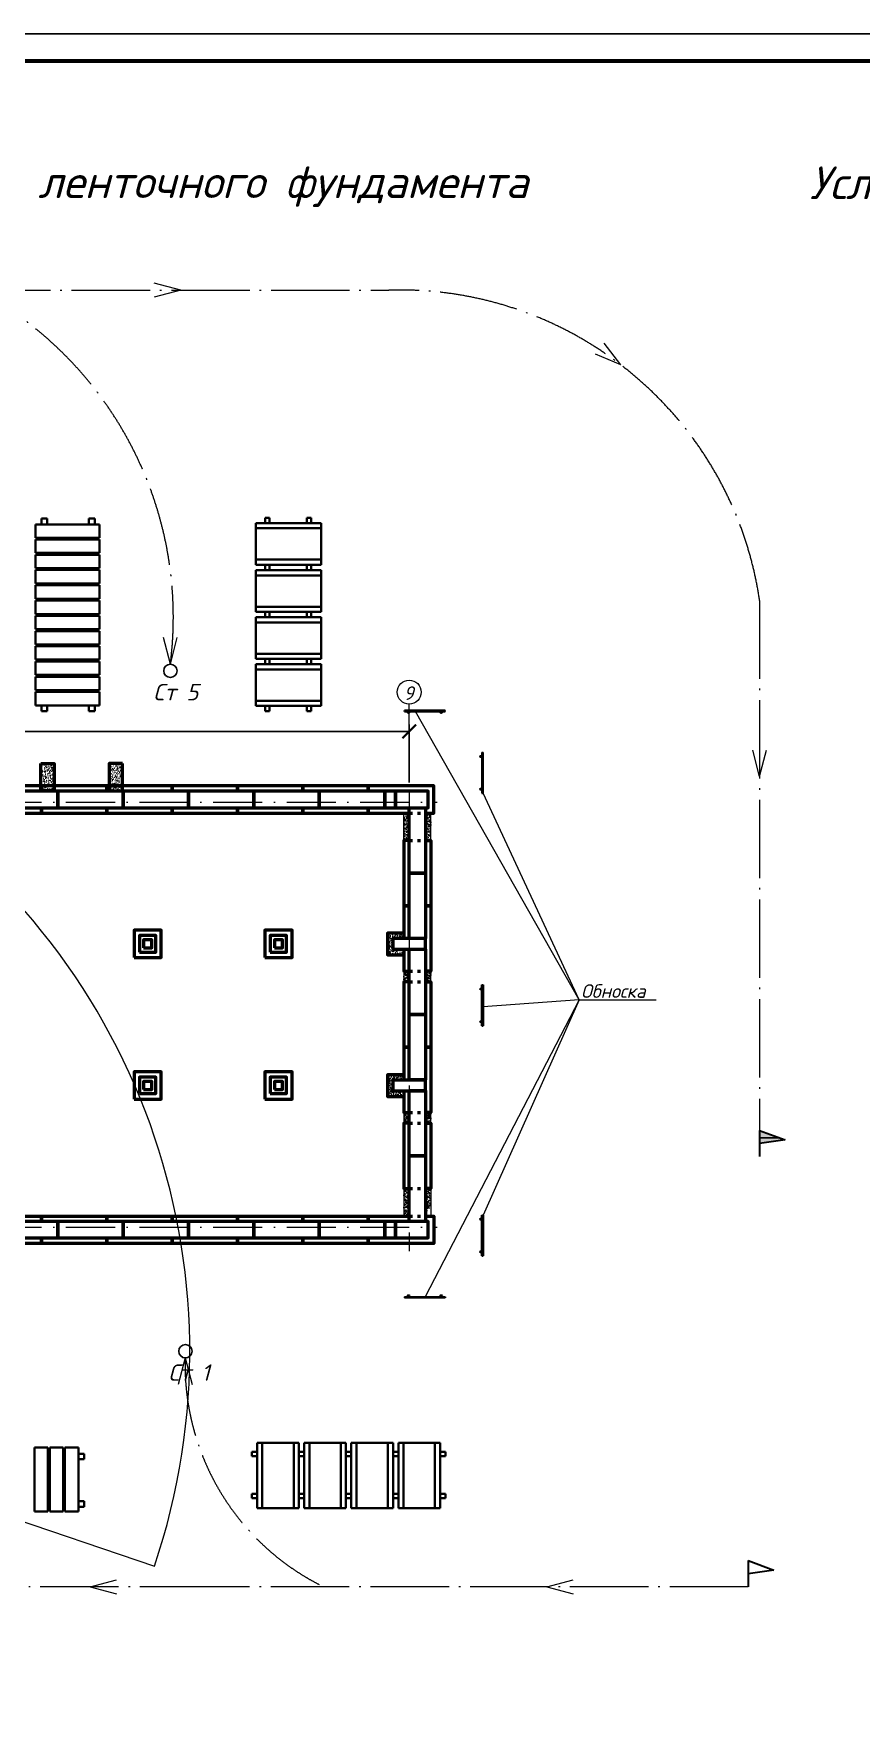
# Model space of a CAD drawing. Header units: millimetres. Extents: x 302528 to 620428, y -80391 to 59551.
# Drawn here: x 468183 to 483366, y 28498 to 59551 of the extents above; entities that cross this region are included whole.
import ezdxf
from ezdxf.enums import TextEntityAlignment as Align

# ---------------------------------------------------------------- set-up
doc = ezdxf.new("R2010")
doc.units = ezdxf.units.MM
doc.header["$MEASUREMENT"] = 0
for name, pattern in [('ACAD_ISO03W100', [30, 12, -18]), ('ACAD_ISO04W100', [30.5, 24, -3, 0.5, -3]), ('ACAD_ISO10W100', [18, 12, -3, 0, -3])]:
    doc.linetypes.add(name, pattern=pattern)
for name, color, linetype in [('1текст-мое', 2, 'Continuous'), ('Основная', 7, 'Continuous'), ('РАМКА', 7, 'Continuous'), ('Рамка и штамп', 194, 'Continuous'), ('сплошная тонкая', 2, 'Continuous')]:
    doc.layers.add(name, color=color, linetype=linetype)
for name, color, linetype, lineweight in [('Заливка', 183, 'Continuous', 9), ('контур', 90, 'Continuous', 30), ('Перегородки', 114, 'Continuous', 30), ('Размеры', 252, 'Continuous', 9), ('Фундамент', 245, 'Continuous', 50), ('Эксковатор', 1, 'Continuous', 30)]:
    doc.layers.add(name, color=color, linetype=linetype, lineweight=lineweight)
doc.styles.get("Standard").update_dxf_attribs({"font": 'isocpeui.ttf', "height": 300})
doc.styles.add('Италик', font='isocpeui.ttf')
doc.dimstyles.new('1-100', dxfattribs={"dimscale": 100, "dimtxt": 3, "dimasz": 2.5, "dimexe": 1.25, "dimexo": 0.625, "dimtad": 1, "dimdec": 0, "dimrnd": 5, "dimtxsty": 'Standard', "dimblk": 'ARCHTICK', "dimcen": 2.5, "dimadec": 0, "dimazin": 0, "dimtfac": 1, "dimtdec": 0, "dimtmove": 1, "dimatfit": 2, "dimfxl": 1, "dimarcsym": 0})
pattern_1 = [(37.5, (329625.802, -61958.122), (-1.600031, 48.941324), [0, -38.608, 0, -43.18, 0, -41.275]), (7.5, (329625.8, -61958.12), (44.952328, 71.68251), [0, -20.828, 0, -34.798, 0, -13.335]), (327.5, (329594.56, -61958.12), (79.099237, 0.143718), [0, -12.7, 0, -45.72, 0, -59.69]), (317.5, (329594.56, -61958.12), (76.355645, 22.292932), [0, -6.35, 0, -29.972, 0, -34.29])]
pattern_2 = [(140, (329625.8, -61958.12), (7.969543, 91.092334), [9.525, -104.775]), (85, (329625.8, -61958.12), (-95.52832, -17.621413), [7.62, -83.82]), (190.451, (329626.47, -61950.53), (-87.558344, 73.47125), [8.095, -89.045]), (136.1842, (329600.4, -61958.12), (21.021164, 135.53952), [14.2875, -157.1625]), (186.6356, (329602.15, -61946.83), (-123.71278, 118.70212), [12.1425, -133.5675]), (81.184, (329600.4, -61958.12), (-123.71256, 118.7023), [11.43, -125.73]), (111, (329606.75, -61945.42), (51.13276, 75.80744), [9.525, -104.775]), (56, (329606.75, -61945.42), (-92.093983, 30.901014), [7.62, -83.82]), (161.4514, (329611.01, -61939.105), (-40.96143, 106.708245), [8.095, -89.045]), (127.5, (329625.802, -61958.122), (-42.2775194, 1.5443016), [0, -82.804, 0, -85.09, 0, -84.1375]), (97.5, (329625.802, -61958.12), (-50.090287, 33.409831), [0, -48.514, 0, -80.899, 0, -32.0675]), (57.5, (329625.802, -61986.443), (2.864372, 67.7952976), [0, -31.75, 0, -99.06, 0, -131.445]), (47.5, (329625.8, -61999.143), (-12.713246, 74.06459), [0, -41.275, 0, -65.786, 0, -93.345])]

# ---------------------------------------------------------------- blocks, each defined once
blk = doc.blocks.new('_ArchTick')
at = {"color": 0, "const_width": 0.15}
blk.add_lwpolyline([(-0.5, -0.5), (0.5, 0.5)], dxfattribs=at)
blk = doc.blocks.new('*D345')
at = {"color": 0, "linetype": 'ByBlock', "lineweight": -2, "transparency": 16777216}
for p, q in [((494931, 36573), (495552, 35873)), ((490945, 31958), (495469, 35966)), ((490408, 32565), (491028, 31865))]:
    blk.add_line(p, q, dxfattribs=at)
at = {"layer": 'Defpoints', "color": 0, "linetype": 'ByBlock', "lineweight": 9, "transparency": 16777216}
for p in [(494890, 36620), (495469, 35966), (490366, 32612)]:
    blk.add_point(p, dxfattribs=at)
at = {"color": 0, "linetype": 'ByBlock', "lineweight": -2, "transparency": 16777216, "xscale": 250, "yscale": 250, "zscale": 250}
for p, rotation in [((495469, 35966), 41.5417763354136), ((490945, 31958), 221.5417763354136)]:
    blk.add_blockref('_ArchTick', p, dxfattribs=dict(at, rotation=rotation))
at = {"color": 0, "linetype": 'ByBlock', "lineweight": 9, "transparency": 16777216, "insert": (493083, 34103), "char_height": 300, "width": 73704.55, "attachment_point": 5, "rotation": 41.5418, "style": 'Италик'}
blk.add_mtext('{\\fISOCPEUR|b0|i0|c204|p34;\\H0.83333x;1200}', dxfattribs=at)
blk = doc.blocks.new('*D353')
at = {"color": 0, "linetype": 'ByBlock', "lineweight": -2, "transparency": 16777216}
for p, q in [((454221, 45806), (454221, 46869)), ((454221, 46744), (475071, 46744)), ((475071, 45806), (475071, 46869))]:
    blk.add_line(p, q, dxfattribs=at)
at = {"layer": 'Defpoints', "color": 0, "linetype": 'ByBlock', "lineweight": 9, "transparency": 16777216}
for p in [(475071, 46744), (454221, 45744), (475071, 45744)]:
    blk.add_point(p, dxfattribs=at)
at = {"color": 0, "linetype": 'ByBlock', "lineweight": -2, "transparency": 16777216, "xscale": 250, "yscale": 250, "zscale": 250, "rotation": 180}
blk.add_blockref('_ArchTick', (454221, 46744), dxfattribs=at)
at = {"color": 0, "linetype": 'ByBlock', "lineweight": -2, "transparency": 16777216, "xscale": 250, "yscale": 250, "zscale": 250}
blk.add_blockref('_ArchTick', (475071, 46744), dxfattribs=at)
at = {"color": 0, "linetype": 'ByBlock', "lineweight": 9, "transparency": 16777216, "insert": (463996, 46933), "char_height": 300, "attachment_point": 5, "style": 'Италик'}
blk.add_mtext('{\\H0.83333x;41700}', dxfattribs=at)

msp = doc.modelspace()

# ---------------------------------------------------------------- hatches: boundary and pattern name
at = {"layer": 'Заливка'}
h = msp.add_hatch(dxfattribs=at)
h.set_pattern_fill('AR-SAND', color=256, style=0)
h.set_pattern_definition(pattern_1)
h.paths.add_polyline_path([(474971.254, 44743.693), (475071.254, 44743.693), (475071.254, 45243.693), (474971.254, 45243.693)])
h.paths.add_polyline_path([(475371.254, 44743.693), (475471.254, 44743.693), (475471.254, 45243.693), (475371.254, 45243.693)])
h.paths.add_polyline_path([(475636.549, 44317.902), (475636.549, 45309.152), (475411.549, 45309.152), (475411.549, 44317.902)], flags=9)
h = msp.add_hatch(dxfattribs=at)
h.set_pattern_fill('AR-SAND', color=256, style=0)
h.set_pattern_definition(pattern_1)
h.paths.add_polyline_path([(474971.254, 42148.693), (475071.254, 42148.693), (475071.254, 42343.693), (474971.254, 42343.693)])
h.paths.add_polyline_path([(475471.254, 42343.693), (475371.254, 42343.693), (475371.254, 42148.693), (475471.254, 42148.693)])
h.paths.add_polyline_path([(474603.129, 42321.403), (475014.606, 42321.403), (475014.606, 42681.403), (474603.129, 42681.403)], flags=9)
h = msp.add_hatch(dxfattribs=at)
h.set_pattern_fill('AR-SAND', color=256, style=0)
h.set_pattern_definition(pattern_1)
h.paths.add_polyline_path([(475071.254, 39748.693), (474971.254, 39748.693), (474971.254, 39548.693), (475071.254, 39548.693)])
h.paths.add_polyline_path([(475371.254, 39548.693), (475471.254, 39548.693), (475471.254, 39748.693), (475371.254, 39748.693)])
h = msp.add_hatch(dxfattribs=at)
h.set_pattern_fill('AR-SAND', color=256, style=0)
h.set_pattern_definition(pattern_1)
h.paths.add_polyline_path([(475071.254, 38348.693), (474971.254, 38348.693), (474971.254, 37843.693), (475071.254, 37843.693)])
h.paths.add_polyline_path([(475471.254, 38348.693), (475371.254, 38348.693), (475371.254, 37871.577), (475423.026, 37996.598), (475471.254, 37996.598)])
h.paths.add_polyline_path([(475315.353, 38019.098), (476282.398, 38019.098), (476282.398, 38244.098), (475315.353, 38244.098)], flags=9)
at = {"layer": 'Перегородки', "linetype": 'ByBlock', "ltscale": 10}
msp.add_hatch(color=256, dxfattribs=at).paths.add_polyline_path([(481971.766, 39244.66), (481502.649, 39417.591), (481502.649, 39178.076)])
at = {"layer": 'Фундамент', "lineweight": 9}
h = msp.add_hatch(dxfattribs=at)
h.set_pattern_fill('AR-CONC', color=256, scale=0.5, angle=90, style=0)
h.set_pattern_definition(pattern_2)
h.paths.add_polyline_path([(468308.754, 45653.693), (468553.754, 45653.693), (468553.754, 46153.693), (468308.754, 46153.693)])
h.paths.add_polyline_path([(469808.754, 46153.693), (469563.754, 46153.693), (469563.754, 45653.693), (469808.754, 45653.693)])
h = msp.add_hatch(dxfattribs=at)
h.set_pattern_fill('AR-CONC', color=256, scale=0.5, angle=90, style=0)
h.set_pattern_definition(pattern_2)
h.paths.add_polyline_path([(474771.254, 42941.193), (474971.254, 42941.193), (474971.254, 43041.193), (474671.254, 43041.193), (474671.254, 42641.193), (474971.254, 42641.193), (474971.254, 42746.193), (474771.254, 42746.193)])
h = msp.add_hatch(dxfattribs=at)
h.set_pattern_fill('AR-CONC', color=256, scale=0.5, angle=90, style=0)
h.set_pattern_definition(pattern_2)
h.paths.add_polyline_path([(474771.254, 40341.193), (474971.254, 40341.193), (474971.254, 40441.193), (474671.254, 40441.193), (474671.254, 40041.193), (474971.254, 40041.193), (474971.254, 40146.193), (474771.254, 40146.193)])

# ---------------------------------------------------------------- linework, layer by layer
at = {"linetype": 'ACAD_ISO04W100', "lineweight": 9, "ltscale": 60}
for p, q in [((450575.996, 54844.46), (474695.44, 54844.46)), ((481502.649, 49149.685), (481502.649, 38938.561))]:
    msp.add_line(p, q, dxfattribs=at)
at = {"color": 0, "lineweight": 35}
for p, q in [((468424.647, 50652.378), (468324.308, 50652.378)), ((468324.308, 50652.378), (468324.308, 50545.273)), ((468424.647, 50545.273), (468424.647, 50652.378)), ((469300.938, 50652.378), (469193.91, 50652.378)), ((469193.91, 50652.378), (469193.91, 50545.273)), ((469300.938, 50545.273), (469300.938, 50652.378)), ((472507.396, 50667.039), (472425.529, 50667.039)), ((472425.529, 50667.039), (472425.529, 50568.124)), ((472507.396, 50568.124), (472507.396, 50667.039)), ((473272.529, 50667.039), (473195.508, 50667.039)), ((473195.508, 50667.039), (473195.508, 50568.124)), ((473272.529, 50568.124), (473272.529, 50667.039)), ((468210.591, 50297.592), (468210.591, 50545.273)), ((468210.591, 50545.273), (469384.553, 50545.273)), ((469384.553, 50545.273), (469384.553, 50297.592)), ((473456.746, 50568.124), (472258.776, 50568.124)), ((472258.776, 50568.124), (472258.776, 49803.197)), ((473456.746, 50473.124), (472258.776, 50473.124)), ((473456.746, 49803.197), (473456.746, 50568.124)), ((469384.553, 50297.592), (468210.591, 50297.592)), ((468210.591, 50019.911), (468210.591, 50267.592)), ((468210.591, 50267.592), (469384.553, 50267.592)), ((469384.553, 50019.911), (468210.591, 50019.911)), ((469384.553, 50267.592), (469384.553, 50019.911)), ((468210.591, 49739.73), (468210.591, 49987.411)), ((468210.591, 49987.411), (469384.553, 49987.411)), ((469384.553, 49739.73), (468210.591, 49739.73)), ((468210.591, 49459.55), (468210.591, 49707.23)), ((468210.591, 49707.23), (469384.553, 49707.23)), ((469384.553, 49987.411), (469384.553, 49739.73)), ((469384.553, 49707.23), (469384.553, 49459.55)), ((473456.746, 49897.136), (472258.776, 49897.136)), ((472258.776, 49803.197), (473456.746, 49803.197)), ((473456.746, 49704.282), (472258.776, 49704.282)), ((472258.776, 49704.282), (472258.776, 48939.354)), ((472425.529, 49704.282), (472425.529, 49803.197)), ((472507.396, 49803.197), (472425.529, 49803.197)), ((472425.529, 49803.197), (472425.529, 49704.282)), ((472507.396, 49704.282), (472425.529, 49704.282)), ((472507.396, 49803.197), (472507.396, 49704.282)), ((472507.396, 49704.282), (472507.396, 49803.197)), ((473195.508, 49704.282), (473195.508, 49803.197)), ((473272.529, 49803.197), (473195.508, 49803.197)), ((473195.508, 49803.197), (473195.508, 49704.282)), ((473272.529, 49704.282), (473195.508, 49704.282)), ((473272.529, 49803.197), (473272.529, 49704.282)), ((473272.529, 49704.282), (473272.529, 49803.197)), ((473456.746, 48939.354), (473456.746, 49704.282)), ((469384.553, 49459.55), (468210.591, 49459.55)), ((468210.591, 49179.369), (468210.591, 49427.05)), ((468210.591, 49427.05), (469384.553, 49427.05)), ((469384.553, 49427.05), (469384.553, 49179.369)), ((473456.746, 49609.282), (472258.776, 49609.282)), ((469384.553, 49179.369), (468210.591, 49179.369)), ((468210.591, 48899.188), (468210.591, 49146.869)), ((468210.591, 49146.869), (469384.553, 49146.869)), ((469384.553, 49146.869), (469384.553, 48899.188)), ((469384.553, 48899.188), (468210.591, 48899.188)), ((468210.591, 48619.007), (468210.591, 48866.688)), ((468210.591, 48866.688), (469384.553, 48866.688)), ((469384.553, 48866.688), (469384.553, 48619.007)), ((473456.746, 49033.293), (472258.776, 49033.293)), ((472258.776, 48939.354), (473456.746, 48939.354)), ((473456.746, 48840.44), (472258.776, 48840.44)), ((472258.776, 48840.44), (472258.776, 48075.512)), ((472425.529, 48840.44), (472425.529, 48939.354)), ((472507.396, 48939.354), (472425.529, 48939.354)), ((472425.529, 48939.354), (472425.529, 48840.44)), ((472507.396, 48840.44), (472425.529, 48840.44)), ((472507.396, 48939.354), (472507.396, 48840.44)), ((472507.396, 48840.44), (472507.396, 48939.354)), ((473195.508, 48840.44), (473195.508, 48939.354)), ((473272.529, 48939.354), (473195.508, 48939.354)), ((473195.508, 48939.354), (473195.508, 48840.44)), ((473272.529, 48840.44), (473195.508, 48840.44)), ((473272.529, 48939.354), (473272.529, 48840.44)), ((473272.529, 48840.44), (473272.529, 48939.354)), ((473456.746, 48075.512), (473456.746, 48840.44)), ((469384.553, 48619.007), (468210.591, 48619.007)), ((468210.591, 48338.826), (468210.591, 48586.507)), ((468210.591, 48586.507), (469384.553, 48586.507)), ((469384.553, 48586.507), (469384.553, 48338.826)), ((473456.746, 48745.44), (472258.776, 48745.44)), ((469384.553, 48338.826), (468210.591, 48338.826)), ((468210.591, 48061.145), (468210.591, 48308.826)), ((468210.591, 48308.826), (469384.553, 48308.826)), ((469384.553, 48308.826), (469384.553, 48061.145)), ((473456.746, 48169.451), (472258.776, 48169.451)), ((469384.553, 48061.145), (468210.591, 48061.145)), ((468210.591, 47780.964), (468210.591, 48028.645)), ((468210.591, 48028.645), (469384.553, 48028.645)), ((469384.553, 48028.645), (469384.553, 47780.964)), ((472258.776, 48075.512), (473456.746, 48075.512)), ((473456.746, 47976.597), (472258.776, 47976.597)), ((472258.776, 47976.597), (472258.776, 47211.67)), ((473456.746, 47881.597), (472258.776, 47881.597)), ((472425.529, 47976.597), (472425.529, 48075.512)), ((472507.396, 48075.512), (472425.529, 48075.512)), ((472425.529, 48075.512), (472425.529, 47976.597)), ((472507.396, 47976.597), (472425.529, 47976.597)), ((472507.396, 48075.512), (472507.396, 47976.597)), ((472507.396, 47976.597), (472507.396, 48075.512)), ((473195.508, 47976.597), (473195.508, 48075.512)), ((473272.529, 48075.512), (473195.508, 48075.512)), ((473195.508, 48075.512), (473195.508, 47976.597)), ((473272.529, 47976.597), (473195.508, 47976.597)), ((473272.529, 48075.512), (473272.529, 47976.597)), ((473272.529, 47976.597), (473272.529, 48075.512)), ((473456.746, 47211.67), (473456.746, 47976.597)), ((469384.553, 47780.964), (468210.591, 47780.964)), ((468210.591, 47500.783), (468210.591, 47748.464)), ((468210.591, 47748.464), (469384.553, 47748.464)), ((469384.553, 47748.464), (469384.553, 47500.783)), ((469384.553, 47500.783), (468210.591, 47500.783)), ((468210.591, 47220.602), (468210.591, 47468.283)), ((468210.591, 47468.283), (469384.553, 47468.283)), ((469384.553, 47220.602), (468210.591, 47220.602)), ((468324.308, 47113.497), (468324.308, 47220.602)), ((468424.647, 47220.602), (468424.647, 47113.497)), ((469193.91, 47113.497), (469193.91, 47220.602)), ((469300.938, 47220.602), (469300.938, 47113.497)), ((469384.553, 47468.283), (469384.553, 47220.602)), ((473456.746, 47305.608), (472258.776, 47305.608)), ((472258.776, 47211.67), (473456.746, 47211.67)), ((472425.529, 47112.755), (472425.529, 47211.67)), ((472507.396, 47211.67), (472507.396, 47112.755)), ((473195.508, 47112.755), (473195.508, 47211.67)), ((473272.529, 47211.67), (473272.529, 47112.755)), ((468424.647, 47113.497), (468324.308, 47113.497)), ((469300.938, 47113.497), (469193.91, 47113.497)), ((472507.396, 47112.755), (472425.529, 47112.755)), ((473272.529, 47112.755), (473195.508, 47112.755)), ((468193.908, 32421.226), (468193.908, 33595.187)), ((468193.908, 33595.187), (468441.589, 33595.187)), ((468441.589, 33595.187), (468441.589, 32421.226)), ((468474.089, 32421.226), (468474.089, 33595.187)), ((468474.089, 33595.187), (468721.769, 33595.187)), ((468721.769, 33595.187), (468721.769, 32421.226)), ((468754.269, 32421.226), (468754.269, 33595.187)), ((468754.269, 33595.187), (469001.95, 33595.187)), ((469001.95, 33595.187), (469001.95, 32421.226)), ((473046.405, 33682.946), (472281.477, 33682.946)), ((472281.477, 33682.946), (472281.477, 32484.976)), ((472375.416, 32484.976), (472375.416, 33682.946)), ((472951.405, 32484.976), (472951.405, 33682.946)), ((473046.405, 32484.976), (473046.405, 33682.946)), ((473910.247, 33682.946), (473145.32, 33682.946)), ((473145.32, 33682.946), (473145.32, 32484.976)), ((473239.258, 32484.976), (473239.258, 33682.946)), ((473815.247, 32484.976), (473815.247, 33682.946)), ((473910.247, 32484.976), (473910.247, 33682.946)), ((474774.09, 33682.946), (474009.162, 33682.946)), ((474009.162, 33682.946), (474009.162, 32484.976)), ((474103.101, 32484.976), (474103.101, 33682.946)), ((474679.09, 32484.976), (474679.09, 33682.946)), ((474774.09, 32484.976), (474774.09, 33682.946)), ((475637.932, 33682.946), (474873.005, 33682.946)), ((474873.005, 33682.946), (474873.005, 32484.976)), ((474966.943, 32484.976), (474966.943, 33682.946)), ((475542.932, 32484.976), (475542.932, 33682.946)), ((475637.932, 32484.976), (475637.932, 33682.946)), ((469109.055, 33481.47), (469001.95, 33481.47)), ((469001.95, 33381.132), (469109.055, 33381.132)), ((469109.055, 33381.132), (469109.055, 33481.47)), ((472182.563, 33434.326), (472182.563, 33516.193)), ((472182.563, 33516.193), (472281.477, 33516.193)), ((472281.477, 33434.326), (472182.563, 33434.326)), ((473046.405, 33434.326), (473046.405, 33516.193)), ((473046.405, 33516.193), (473145.32, 33516.193)), ((473145.32, 33516.193), (473046.405, 33516.193)), ((473145.32, 33434.326), (473046.405, 33434.326)), ((473046.405, 33434.326), (473145.32, 33434.326)), ((473145.32, 33434.326), (473145.32, 33516.193)), ((473910.247, 33434.326), (473910.247, 33516.193)), ((473910.247, 33516.193), (474009.162, 33516.193)), ((474009.162, 33516.193), (473910.247, 33516.193)), ((474009.162, 33434.326), (473910.247, 33434.326)), ((473910.247, 33434.326), (474009.162, 33434.326)), ((474009.162, 33434.326), (474009.162, 33516.193)), ((474774.09, 33434.326), (474774.09, 33516.193)), ((474774.09, 33516.193), (474873.005, 33516.193)), ((474873.005, 33516.193), (474774.09, 33516.193)), ((474873.005, 33434.326), (474774.09, 33434.326)), ((474774.09, 33434.326), (474873.005, 33434.326)), ((474873.005, 33434.326), (474873.005, 33516.193)), ((475736.847, 33516.193), (475637.932, 33516.193)), ((475637.932, 33434.326), (475736.847, 33434.326)), ((475736.847, 33434.326), (475736.847, 33516.193)), ((469109.055, 32611.869), (469001.95, 32611.869)), ((469109.055, 32504.841), (469109.055, 32611.869)), ((472182.563, 32669.193), (472182.563, 32746.213)), ((472182.563, 32746.213), (472281.477, 32746.213)), ((472281.477, 32669.193), (472182.563, 32669.193)), ((473046.405, 32669.193), (473046.405, 32746.213)), ((473046.405, 32746.213), (473145.32, 32746.213)), ((473145.32, 32746.213), (473046.405, 32746.213)), ((473145.32, 32669.193), (473046.405, 32669.193)), ((473046.405, 32669.193), (473145.32, 32669.193)), ((473145.32, 32669.193), (473145.32, 32746.213)), ((473910.247, 32669.193), (473910.247, 32746.213)), ((473910.247, 32746.213), (474009.162, 32746.213)), ((474009.162, 32746.213), (473910.247, 32746.213)), ((474009.162, 32669.193), (473910.247, 32669.193)), ((473910.247, 32669.193), (474009.162, 32669.193)), ((474009.162, 32669.193), (474009.162, 32746.213)), ((474774.09, 32669.193), (474774.09, 32746.213)), ((474774.09, 32746.213), (474873.005, 32746.213)), ((474873.005, 32746.213), (474774.09, 32746.213)), ((474873.005, 32669.193), (474774.09, 32669.193)), ((474774.09, 32669.193), (474873.005, 32669.193)), ((474873.005, 32669.193), (474873.005, 32746.213)), ((475736.847, 32746.213), (475637.932, 32746.213)), ((475637.932, 32669.193), (475736.847, 32669.193)), ((475736.847, 32669.193), (475736.847, 32746.213)), ((468441.589, 32421.226), (468193.908, 32421.226)), ((468721.769, 32421.226), (468474.089, 32421.226)), ((469001.95, 32421.226), (468754.269, 32421.226)), ((469001.95, 32504.841), (469109.055, 32504.841)), ((472281.477, 32484.976), (473046.405, 32484.976)), ((473145.32, 32484.976), (473910.247, 32484.976)), ((474009.162, 32484.976), (474774.09, 32484.976)), ((474873.005, 32484.976), (475637.932, 32484.976))]:
    msp.add_line(p, q, dxfattribs=at)
at = {"color": 0, "linetype": 'ByBlock', "lineweight": 9}
msp.add_line((475071.254, 46743.693), (475071.254, 47243.693), dxfattribs=at)
at = {"color": 0, "lineweight": 9}
for q in [(475188.07, 47107.98), (476428.196, 45608.164), (475364.889, 36365.032), (476428.196, 41686.616), (476428.196, 37864.848)]:
    msp.add_line((478189.728, 41816.714), q, dxfattribs=at)
at = {"color": 0, "linetype": 'ACAD_ISO10W100', "lineweight": 9, "ltscale": 75}
for p, q in [((453921.254, 45443.693), (475586.106, 45443.693)), ((475071.254, 45643.693), (475071.254, 37200.112)), ((453921.254, 37643.693), (475586.106, 37643.693))]:
    msp.add_line(p, q, dxfattribs=at)
at = {"lineweight": 15, "ltscale": 100}
msp.add_line((458744.083, 35363.693), (470394.247, 31418.69), dxfattribs=at)
at = {"color": 0, "linetype": 'ACAD_ISO04W100', "lineweight": 9, "ltscale": 60}
for p, q in [((471568.057, 31039.882), (451422.77, 31039.882)), ((481292.079, 31039.882), (471279.521, 31039.882))]:
    msp.add_line(p, q, dxfattribs=at)
for points in [[(469588.754, 45343.693), (468553.754, 45343.693)], [(471988.754, 45343.693), (470953.754, 45343.693)], [(474388.754, 45343.693), (473353.754, 45343.693)]]:
    msp.add_lwpolyline(points)
at = {"color": 0, "lineweight": -3}
for centre in [(470688.104, 47856.136), (470964.039, 35363.693)]:
    msp.add_circle(centre, 122.409, dxfattribs=at)
at = {"color": 0, "linetype": 'ByBlock', "lineweight": 9}
msp.add_circle((475071.254, 47464.641), 220.948, dxfattribs=at)
at = {"linetype": 'ACAD_ISO04W100', "lineweight": 9, "ltscale": 60}
for centre, radius, start, end in [((463925.467, 48838.521), 6817.098, 352.7528321, 61.764578), ((474897.786, 48170.472), 6677.055, 8.4330431, 91.7365984), ((475500.091, 35118.528), 4542.673, 178.4502441, 243.8770988)]:
    msp.add_arc(centre, radius, start, end, dxfattribs=at)
at = {"lineweight": 15, "ltscale": 100}
msp.add_arc((458744.056, 35363.693), 12300, 341.2928047, 212.532015, dxfattribs=at)
at = {"layer": 'контур', "color": 0, "linetype": 'ACAD_ISO04W100', "lineweight": 9, "ltscale": 60}
for p, q in [((470880.996, 54844.46), (470393.294, 54971.593)), ((470880.996, 54844.46), (470393.294, 54717.327)), ((478956.568, 53472.298), (478648.253, 53870.994)), ((478956.568, 53472.298), (478492.853, 53669.743)), ((470688.104, 47978.545), (470560.972, 48466.247)), ((470688.104, 47978.545), (470815.237, 48466.247)), ((481502.649, 45914.685), (481375.516, 46402.387)), ((481502.649, 45914.685), (481629.782, 46402.387)), ((470959.08, 35241.385), (470831.948, 34753.683)), ((470959.08, 35241.385), (471086.213, 34753.683)), ((469214.063, 31039.882), (469701.765, 31167.014)), ((477594.611, 31039.882), (478082.313, 31167.014)), ((469214.063, 31039.882), (469701.765, 30912.749)), ((477594.611, 31039.882), (478082.313, 30912.749))]:
    msp.add_line(p, q, dxfattribs=at)
at = {"layer": 'Основная', "color": 0, "lineweight": 30}
for p, q in [((475734.487, 47130.48), (474984.487, 47130.48)), ((474984.487, 47107.98), (474984.487, 47130.48)), ((474984.487, 47107.98), (475734.487, 47107.98)), ((475734.487, 47107.98), (475734.487, 47130.48)), ((476405.696, 46358.164), (476405.696, 45608.164)), ((476405.696, 46358.164), (476428.196, 46358.164)), ((476428.196, 45608.164), (476428.196, 46358.164)), ((476405.696, 45608.164), (476428.196, 45608.164)), ((476405.696, 41339.848), (476405.696, 42089.848)), ((476405.696, 42089.848), (476428.196, 42089.848)), ((476428.196, 42089.848), (476428.196, 41339.848)), ((476405.696, 41339.848), (476428.196, 41339.848)), ((476405.696, 37114.848), (476405.696, 37864.848)), ((476405.696, 37864.848), (476428.196, 37864.848)), ((476428.196, 37864.848), (476428.196, 37114.848)), ((476405.696, 37114.848), (476428.196, 37114.848)), ((474984.487, 36365.032), (475734.487, 36365.032)), ((474984.487, 36365.032), (474984.487, 36342.532)), ((475734.487, 36342.532), (474984.487, 36342.532)), ((475734.487, 36365.032), (475734.487, 36342.532))]:
    msp.add_line(p, q, dxfattribs=at)
for centre in [(475059.487, 47092.98), (475659.487, 47092.98), (476390.696, 46283.164), (476390.696, 45683.164), (476390.696, 42014.848), (476390.696, 41414.848), (476390.696, 37789.848), (476390.696, 37189.848), (475059.487, 36380.032), (475659.487, 36380.032)]:
    msp.add_circle(centre, 15, dxfattribs=at)
at = {"layer": 'Размеры', "color": 0}
msp.add_line((478189.728, 41816.714), (479603.065, 41816.714), dxfattribs=at)
at = {"layer": 'РАМКА', "color": 0, "linetype": 'Continuous', "lineweight": 60}
msp.add_line((526338.525, 59048.262), (444738.525, 59048.262), dxfattribs=at)
at = {"layer": 'Рамка и штамп', "color": 7}
msp.add_lwpolyline([(442738.525, 151.262), (526838.525, 151.262), (526838.525, 59551.262), (442738.525, 59551.262)], close=True, dxfattribs=at)
at = {"layer": 'сплошная тонкая', "color": 0}
msp.add_line((481502.649, 39280.17), (481840.436, 39280.17), dxfattribs=at)
at = {"layer": 'Фундамент'}
for points in [[(468308.754, 46153.693), (468553.754, 46153.693), (468553.754, 45653.693), (468308.754, 45653.693)], [(469808.754, 46153.693), (469563.754, 46153.693), (469563.754, 45653.693), (469808.754, 45653.693)], [(467421.254, 45343.693), (468621.254, 45343.693), (468621.254, 45643.693), (467421.254, 45643.693)], [(468621.254, 45343.693), (469821.254, 45343.693), (469821.254, 45643.693), (468621.254, 45643.693)], [(469821.254, 45343.693), (471021.254, 45343.693), (471021.254, 45643.693), (469821.254, 45643.693)], [(471021.254, 45343.693), (472221.254, 45343.693), (472221.254, 45643.693), (471021.254, 45643.693)], [(472221.254, 45343.693), (473421.254, 45343.693), (473421.254, 45643.693), (472221.254, 45643.693)], [(473421.254, 45343.693), (474621.254, 45343.693), (474621.254, 45643.693), (473421.254, 45643.693)], [(474621.254, 45343.693), (474821.254, 45343.693), (474821.254, 45643.693), (474621.254, 45643.693)], [(474821.254, 45343.693), (475421.254, 45343.693), (475421.254, 45643.693), (474821.254, 45643.693)], [(475071.254, 44143.693), (475071.254, 45343.693), (475371.254, 45343.693), (475371.254, 44143.693)], [(475071.254, 42943.693), (475071.254, 44143.693), (475371.254, 44143.693), (475371.254, 42943.693)], [(470021.254, 42593.693), (470521.254, 42593.693), (470521.254, 43093.693), (470021.254, 43093.693)], [(470121.254, 42693.693), (470421.254, 42693.693), (470421.254, 42993.693), (470121.254, 42993.693)], [(470196.254, 42768.693), (470346.254, 42768.693), (470346.254, 42918.693), (470196.254, 42918.693)], [(472421.254, 42593.693), (472921.254, 42593.693), (472921.254, 43093.693), (472421.254, 43093.693)], [(472521.254, 42693.693), (472821.254, 42693.693), (472821.254, 42993.693), (472521.254, 42993.693)], [(472596.254, 42768.693), (472746.254, 42768.693), (472746.254, 42918.693), (472596.254, 42918.693)], [(475371.254, 42941.193), (474771.254, 42941.193), (474771.254, 42746.193), (475371.254, 42746.193)], [(475071.254, 41548.693), (475071.254, 42748.693), (475371.254, 42748.693), (475371.254, 41548.693)], [(475071.254, 40348.693), (475071.254, 41548.693), (475371.254, 41548.693), (475371.254, 40348.693)], [(470021.254, 39993.693), (470521.254, 39993.693), (470521.254, 40493.693), (470021.254, 40493.693)], [(470121.254, 40093.693), (470421.254, 40093.693), (470421.254, 40393.693), (470121.254, 40393.693)], [(472421.254, 39993.693), (472921.254, 39993.693), (472921.254, 40493.693), (472421.254, 40493.693)], [(472521.254, 40093.693), (472821.254, 40093.693), (472821.254, 40393.693), (472521.254, 40393.693)], [(470196.254, 40168.693), (470346.254, 40168.693), (470346.254, 40318.693), (470196.254, 40318.693)], [(472596.254, 40168.693), (472746.254, 40168.693), (472746.254, 40318.693), (472596.254, 40318.693)], [(475371.254, 40341.193), (474771.254, 40341.193), (474771.254, 40146.193), (475371.254, 40146.193)], [(475071.254, 38948.693), (475071.254, 40148.693), (475371.254, 40148.693), (475371.254, 38948.693)], [(475071.254, 37748.693), (475071.254, 38948.693), (475371.254, 38948.693), (475371.254, 37748.693)], [(468621.254, 37743.693), (467421.254, 37743.693), (467421.254, 37443.693), (468621.254, 37443.693)], [(469821.254, 37743.693), (468621.254, 37743.693), (468621.254, 37443.693), (469821.254, 37443.693)], [(471021.254, 37743.693), (469821.254, 37743.693), (469821.254, 37443.693), (471021.254, 37443.693)], [(472221.254, 37743.693), (471021.254, 37743.693), (471021.254, 37443.693), (472221.254, 37443.693)], [(473421.254, 37743.693), (472221.254, 37743.693), (472221.254, 37443.693), (473421.254, 37443.693)], [(474621.254, 37743.693), (473421.254, 37743.693), (473421.254, 37443.693), (474621.254, 37443.693)], [(474621.254, 37443.693), (474821.254, 37443.693), (474821.254, 37743.693), (474621.254, 37743.693)], [(474821.254, 37443.693), (475421.254, 37443.693), (475421.254, 37743.693), (474821.254, 37743.693)]]:
    msp.add_lwpolyline(points, close=True, dxfattribs=at)
for points in [[(468321.254, 45643.693), (468321.254, 45743.693), (467121.254, 45743.693), (467121.254, 45643.693)], [(469521.254, 45643.693), (469521.254, 45743.693), (468321.254, 45743.693), (468321.254, 45643.693)], [(470721.254, 45643.693), (470721.254, 45743.693), (469521.254, 45743.693), (469521.254, 45643.693)], [(471921.254, 45643.693), (471921.254, 45743.693), (470721.254, 45743.693), (470721.254, 45643.693)], [(473121.254, 45643.693), (473121.254, 45743.693), (471921.254, 45743.693), (471921.254, 45643.693)], [(474321.254, 45643.693), (474321.254, 45743.693), (473121.254, 45743.693), (473121.254, 45643.693)], [(475521.254, 45343.693), (475521.254, 45743.693), (474321.254, 45743.693), (474321.254, 45643.693)], [(467871.254, 45243.693), (468321.254, 45243.693), (468321.254, 45343.693)], [(468321.254, 45343.693), (468321.254, 45243.693), (469521.254, 45243.693), (469521.254, 45343.693)], [(469521.254, 45343.693), (469521.254, 45243.693), (470721.254, 45243.693), (470721.254, 45343.693)], [(470721.254, 45343.693), (470721.254, 45243.693), (471921.254, 45243.693), (471921.254, 45343.693)], [(471921.254, 45343.693), (471921.254, 45243.693), (473121.254, 45243.693), (473121.254, 45343.693)], [(473121.254, 45343.693), (473121.254, 45243.693), (474321.254, 45243.693), (474321.254, 45343.693)], [(474321.254, 45343.693), (474321.254, 45243.693), (475071.254, 45243.693)], [(475371.254, 45243.693), (475521.254, 45243.693), (475521.254, 45343.693)], [(475071.254, 44743.693), (474971.254, 44743.693), (474971.254, 43543.693), (475071.254, 43543.693)], [(475371.254, 44743.693), (475471.254, 44743.693), (475471.254, 43543.693), (475371.254, 43543.693)], [(475071.254, 43543.693), (474971.254, 43543.693), (474971.254, 42941.193)], [(475371.254, 43543.693), (475471.254, 43543.693), (475471.254, 42343.693), (475371.254, 42343.693)], [(474971.254, 43041.193), (474671.254, 43041.193), (474671.254, 42641.193), (474971.254, 42641.193)], [(474971.254, 42746.193), (474971.254, 42343.693), (475071.254, 42343.693)], [(475071.254, 42148.693), (474971.254, 42148.693), (474971.254, 40948.693), (475071.254, 40948.693)], [(475371.254, 42148.693), (475471.254, 42148.693), (475471.254, 40948.693), (475371.254, 40948.693)], [(475071.254, 40948.693), (474971.254, 40948.693), (474971.254, 40341.193)], [(475371.254, 40948.693), (475471.254, 40948.693), (475471.254, 39748.693), (475371.254, 39748.693)], [(474971.254, 40441.193), (474671.254, 40441.193), (474671.254, 40041.193), (474971.254, 40041.193)], [(474971.254, 40146.193), (474971.254, 39748.693), (475071.254, 39748.693)], [(475071.254, 39548.693), (474971.254, 39548.693), (474971.254, 38348.693), (475071.254, 38348.693)], [(475371.254, 39548.693), (475471.254, 39548.693), (475471.254, 38348.693), (475371.254, 38348.693)], [(467871.254, 37843.693), (468321.254, 37843.693), (468321.254, 37743.693)], [(468321.254, 37743.693), (468321.254, 37843.693), (469521.254, 37843.693), (469521.254, 37743.693)], [(469521.254, 37743.693), (469521.254, 37843.693), (470721.254, 37843.693), (470721.254, 37743.693)], [(470721.254, 37743.693), (470721.254, 37843.693), (471921.254, 37843.693), (471921.254, 37743.693)], [(471921.254, 37743.693), (471921.254, 37843.693), (473121.254, 37843.693), (473121.254, 37743.693)], [(473121.254, 37743.693), (473121.254, 37843.693), (474321.254, 37843.693), (474321.254, 37743.693)], [(474321.254, 37743.693), (474321.254, 37843.693), (475071.254, 37843.693)], [(475371.254, 37843.693), (475521.254, 37843.693), (475521.254, 37443.693)], [(468321.254, 37443.693), (468321.254, 37343.693), (467121.254, 37343.693), (467121.254, 37443.693)], [(469521.254, 37443.693), (469521.254, 37343.693), (468321.254, 37343.693), (468321.254, 37443.693)], [(470721.254, 37443.693), (470721.254, 37343.693), (469521.254, 37343.693), (469521.254, 37443.693)], [(471921.254, 37443.693), (471921.254, 37343.693), (470721.254, 37343.693), (470721.254, 37443.693)], [(473121.254, 37443.693), (473121.254, 37343.693), (471921.254, 37343.693), (471921.254, 37443.693)], [(474321.254, 37443.693), (474321.254, 37343.693), (473121.254, 37343.693), (473121.254, 37443.693)], [(475521.254, 37443.693), (475521.254, 37343.693), (474321.254, 37343.693), (474321.254, 37443.693)]]:
    msp.add_lwpolyline(points, dxfattribs=at)
at = {"layer": 'Фундамент', "lineweight": 9}
for points in [[(474971.254, 44743.693), (474971.254, 45243.693)], [(475471.254, 44743.693), (475471.254, 45243.693)], [(474971.254, 42343.693), (474971.254, 42148.693)], [(475471.254, 42148.693), (475471.254, 42343.693)], [(474971.254, 39748.693), (474971.254, 39548.693)], [(475471.254, 39548.693), (475471.254, 39748.693)], [(474971.254, 38348.693), (474971.254, 37843.693)], [(475471.254, 38348.693), (475471.254, 37843.693)]]:
    msp.add_lwpolyline(points, dxfattribs=at)
at = {"layer": 'Фундамент', "linetype": 'ACAD_ISO03W100', "ltscale": 5}
for points in [[(475071.254, 45243.693), (475371.254, 45243.693)], [(475071.254, 44743.693), (475371.254, 44743.693)], [(475071.254, 42343.693), (475371.254, 42343.693)], [(475071.254, 42148.693), (475371.254, 42148.693)], [(475071.254, 39748.693), (475371.254, 39748.693)], [(475071.254, 39548.693), (475371.254, 39548.693)], [(475071.254, 38348.693), (475371.254, 38348.693)], [(475071.254, 37843.693), (475371.254, 37843.693)]]:
    msp.add_lwpolyline(points, dxfattribs=at)
at = {"layer": 'Эксковатор', "linetype": 'ByBlock'}
for p, q in [((481502.649, 39417.591), (481502.649, 38938.561)), ((481502.649, 39417.591), (481971.766, 39244.66)), ((481971.766, 39244.66), (481502.649, 39178.076)), ((481292.079, 31518.911), (481292.079, 31039.882)), ((481292.079, 31518.911), (481761.195, 31345.981)), ((481761.195, 31345.981), (481292.079, 31279.396))]:
    msp.add_line(p, q, dxfattribs=at)

# ---------------------------------------------------------------- texts
at = {"linetype": 'ByBlock', "lineweight": 9, "style": 'Италик'}
msp.add_text('9', height=250, dxfattribs=at).set_placement((475062.136, 47246.188), align=Align.BOTTOM_CENTER)
at = {"color": 250, "linetype": 'Continuous', "lineweight": -3, "insert": (486591.071, 56815.888), "char_height": 600, "width": 12051.08742, "attachment_point": 5, "style": 'Италик'}
msp.add_mtext('{\\C256;Условные обозначения}', dxfattribs=at)
at = {"layer": '1текст-мое', "color": 0, "style": 'Италик'}
msp.add_text('Схема производства работ на монтаж сборного ленточного фундамента', height=600, dxfattribs=at).set_placement((463690.701, 56536.066), align=Align.CENTER)
at = {"layer": '1текст-мое', "color": 0, "lineweight": 9, "style": 'Италик'}
msp.add_text('Обноска ', height=250, dxfattribs=at).set_placement((478223.992, 41851.824))
at = {"layer": 'контур', "color": 0, "char_height": 302.4, "width": 1387.89851, "attachment_point": 1, "style": 'Италик'}
for s, insert in [('Ст 5', (470374.888, 47616.005)), ('Ст 1', (470650.823, 35123.562))]:
    msp.add_mtext(s, dxfattribs=dict(at, insert=insert))

# ---------------------------------------------------------------- dimensions: what is measured, and where the dimension line sits
at = {"color": 0, "linetype": 'ByBlock', "lineweight": 9}
dim = msp.add_aligned_dim(p1=(490366.365, 32611.761), p2=(494889.766, 36619.612), distance=-872.962, text='{\\fISOCPEUR|b0|i0|c204|p34;\\H0.83333x;1200}', dimstyle='1-100', override={"dimtxsty": 'Италик'}, dxfattribs=at)
dim.commit()
dim.dimension.update_dxf_attribs({"geometry": '*D345', "text_midpoint": (493082.641, 34102.636)})
dim = msp.add_linear_dim(base=(475071.254, 46743.693), p1=(454221.254, 45743.693), p2=(475071.254, 45743.693), text='{\\H0.83333x;41700}', dimstyle='1-100', override={"dimtxsty": 'Италик'}, dxfattribs=at)
dim.commit()
dim.dimension.update_dxf_attribs({"geometry": '*D353', "text_midpoint": (463996.015, 46743.693), "dimtype": 160})

doc.saveas('drawing.dxf')
